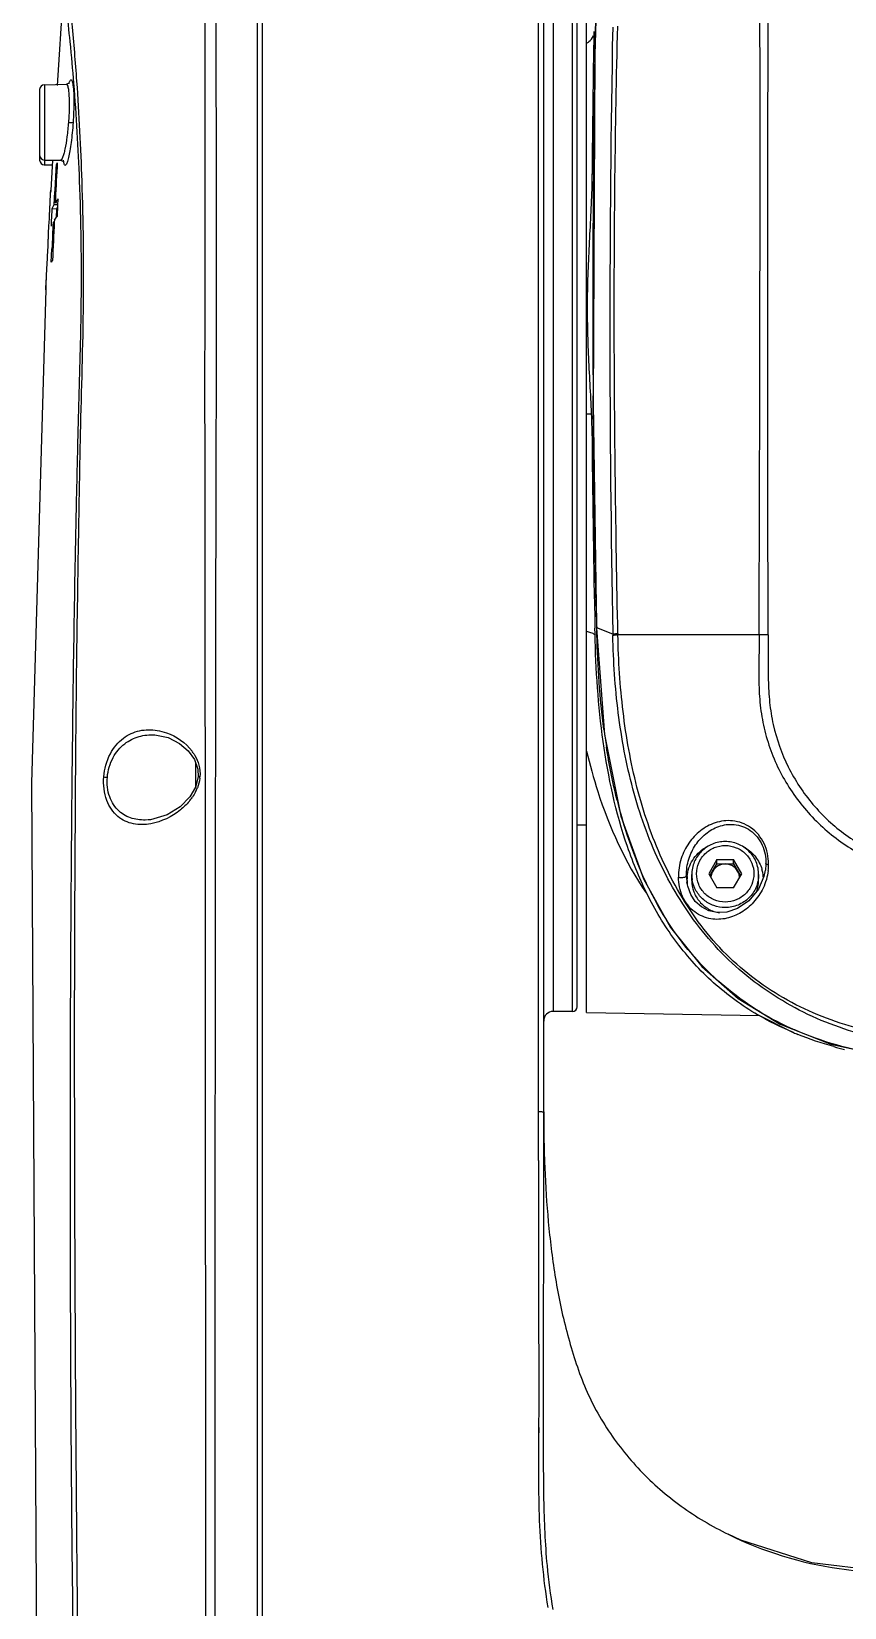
# Model space of a CAD drawing. Header units: millimetres. Extents: x 5828 to 6704, y 123 to 421.
# Drawn here: x 6358.33 to 6362.59, y 271.74 to 279.99 of the extents above; entities that cross this region are included whole.
import ezdxf

# ---------------------------------------------------------------- set-up
doc = ezdxf.new("R2010")
doc.units = ezdxf.units.MM
doc.layers.add('外形图', color=7, linetype='Continuous')

msp = doc.modelspace()

# ---------------------------------------------------------------- linework, layer by layer
at = {"layer": '外形图', "color": 7, "linetype": 'Continuous'}
for p, q in [((6361.3328, 281.717), (6361.2799, 279.8647)), ((6360.9861, 274.0828), (6360.986, 281.2091)), ((6361.0124, 274.3371), (6361.0124, 281.1841)), ((6359.5136, 281.0982), (6359.5134, 269.1808)), ((6359.5399, 281.1103), (6359.5399, 265.6832)), ((6361.0624, 281.1121), (6361.0624, 274.8621)), ((6361.1624, 274.8621), (6361.1624, 281.1121)), ((6361.1874, 274.8871), (6361.1874, 281.0871)), ((6361.2374, 274.856), (6361.2374, 281.1182)), ((6358.4989, 280.2046), (6358.4673, 279.7047)), ((6361.2798, 279.8388), (6361.2823, 279.9869)), ((6361.2798, 279.8388), (6361.2826, 279.9869)), ((6361.2799, 279.8647), (6361.2711, 278.0421)), ((6358.3749, 279.684), (6358.3749, 279.3151)), ((6358.3995, 279.709), (6358.5147, 279.711)), ((6358.3995, 279.709), (6358.3995, 279.2901)), ((6358.5147, 279.711), (6358.5148, 279.711)), ((6358.5257, 279.5121), (6358.55, 279.5104)), ((6360.9861, 278.8055), (6360.9861, 279.4546)), ((6358.3995, 279.3151), (6358.4846, 279.3137)), ((6358.3995, 279.2901), (6358.4411, 279.2894)), ((6358.4426, 279.3124), (6358.4328, 279.1572)), ((6358.4671, 279.2905), (6358.461, 279.2906)), ((6361.2653, 279.2425), (6361.2653, 279.2396)), ((6361.2724, 279.2395), (6361.2724, 279.2425)), ((6361.2726, 279.2395), (6361.2726, 279.2425)), ((6358.4305, 279.1068), (6358.4314, 279.1266)), ((6358.4314, 279.1266), (6358.4321, 279.1424)), ((6358.4321, 279.1424), (6358.4328, 279.1572)), ((6358.4328, 279.1574), (6358.4324, 279.1452)), ((6358.4327, 279.1547), (6358.4324, 279.1452)), ((6358.4501, 279.0805), (6358.4536, 279.1507)), ((6358.4575, 279.1126), (6358.4564, 279.0905)), ((6358.4716, 279.0902), (6358.4564, 279.0905)), ((6358.4242, 278.9842), (6358.4257, 279.0121)), ((6358.436, 278.9991), (6358.4345, 278.9691)), ((6358.464, 279.0588), (6358.439, 279.0592)), ((6358.4705, 279.0802), (6358.4501, 279.0805)), ((6358.4519, 279.0004), (6358.4514, 278.9906)), ((6358.464, 279.0588), (6358.4618, 279.0143)), ((6358.4356, 278.9927), (6358.4345, 278.9691)), ((6358.4521, 278.9906), (6358.4456, 278.9904)), ((6358.4357, 278.7804), (6358.439, 278.8506)), ((6358.415, 278.7825), (6358.4155, 278.7915)), ((6358.4069, 278.6372), (6358.4089, 278.6711)), ((6358.407, 278.6374), (6358.4069, 278.6368)), ((6358.4069, 278.6368), (6358.4069, 278.6372)), ((6358.408, 278.6545), (6358.407, 278.6374)), ((6361.2711, 278.0421), (6361.289, 276.8671)), ((6361.2734, 277.8345), (6361.2713, 278.0825)), ((6361.2722, 277.964), (6361.2713, 278.0825)), ((6361.2374, 277.9881), (6361.2614, 277.9883)), ((6361.2657, 277.8441), (6361.2658, 277.8344)), ((6361.2812, 276.8371), (6361.2806, 276.8669)), ((6361.2899, 276.8683), (6361.289, 276.8671)), ((6361.289, 276.8671), (6361.289, 276.8671)), ((6361.2915, 276.8325), (6361.2899, 276.8683)), ((6361.291, 276.8325), (6361.2899, 276.8683)), ((6361.3743, 276.8346), (6361.2899, 276.8683)), ((6361.4008, 276.8379), (6361.4009, 276.8315)), ((6362.14, 276.831), (6361.4009, 276.8315)), ((6358.9772, 276.3087), (6358.9776, 276.3087)), ((6359.153, 276.2249), (6359.1852, 276.179)), ((6359.1852, 276.179), (6359.2021, 276.1285)), ((6359.1899, 276.165), (6359.1899, 276.0342)), ((6359.2021, 276.1285), (6359.2038, 276.0891)), ((6359.2944, 276.1622), (6359.2942, 276.0121)), ((6359.1906, 276.0354), (6359.1603, 275.9837)), ((6359.2038, 276.0892), (6359.1906, 276.0354)), ((6359.2408, 276.0963), (6359.2408, 276.0891)), ((6361.2374, 275.8371), (6361.1874, 275.8371)), ((6361.9191, 275.6561), (6361.8758, 275.5823)), ((6361.8824, 275.571), (6361.9191, 275.6335)), ((6361.9191, 275.6335), (6361.9191, 275.6561)), ((6361.9191, 275.6561), (6362.0057, 275.6561)), ((6361.9191, 275.6335), (6362.0057, 275.6335)), ((6362.0057, 275.6335), (6362.0057, 275.6561)), ((6362.049, 275.5823), (6362.0057, 275.6561)), ((6362.0057, 275.6335), (6362.0424, 275.571)), ((6362.1752, 275.6328), (6362.1724, 275.601)), ((6362.1752, 275.6355), (6362.1752, 275.6328)), ((6361.7593, 275.5684), (6361.7592, 275.5721)), ((6361.7621, 275.5378), (6361.762, 275.5389)), ((6361.7874, 275.5475), (6361.7874, 275.5779)), ((6361.8758, 275.5823), (6361.9191, 275.5084)), ((6362.0057, 275.5084), (6362.049, 275.5823)), ((6362.1374, 275.5475), (6362.1374, 275.5779)), ((6362.1723, 275.6007), (6362.1652, 275.5682)), ((6362.1724, 275.601), (6362.1723, 275.6007)), ((6362.0057, 275.5084), (6361.9191, 275.5084)), ((6362.0307, 274.9298), (6362.2501, 274.7964)), ((6361.1624, 274.8621), (6361.0624, 274.8621)), ((6361.2374, 274.856), (6362.1413, 274.8402)), ((6362.3197, 274.751), (6362.1324, 274.8447)), ((6361.0124, 274.0828), (6361.0124, 274.3371)), ((6361.0124, 274.3369), (6361.0131, 274.236)), ((6361.0124, 274.0828), (6361.0124, 274.095)), ((6361.0163, 274.095), (6361.0167, 274.0829)), ((6361.0168, 274.0951), (6361.0171, 274.0829)), ((6360.9861, 272.7172), (6360.9857, 272.6583)), ((6360.9861, 272.7172), (6360.9865, 272.6583))]:
    msp.add_line(p, q, dxfattribs=at)
for points in [[(6358.529, 279.7149), (6358.5305, 279.7184), (6358.5291, 279.7169), (6358.5174, 279.7112), (6358.5148, 279.711)], [(6358.4846, 279.3137), (6358.4996, 279.3074), (6358.5025, 279.3035)], [(6358.4069, 278.6372), (6358.3324, 276.056), (6358.361, 271.2201), (6358.569, 267.0467)], [(6361.289, 276.8671), (6361.3299, 276.3098), (6361.4161, 275.8837), (6361.5343, 275.5554), (6361.6753, 275.3014), (6361.8401, 275.0971), (6362.0307, 274.9298)], [(6358.9776, 276.3087), (6359.0483, 276.294), (6359.1074, 276.264), (6359.153, 276.2249)], [(6359.1603, 275.9837), (6359.1102, 275.933), (6359.0415, 275.8905), (6358.9548, 275.8649), (6358.9403, 275.8635)], [(6362.1652, 275.5682), (6362.1359, 275.5012), (6362.0861, 275.4407), (6362.0262, 275.4), (6361.9708, 275.3817), (6361.9209, 275.3791), (6361.8764, 275.3887), (6361.8375, 275.409), (6361.806, 275.438), (6361.7826, 275.4735), (6361.7663, 275.5173), (6361.7621, 275.5378)], [(6359.5136, 275.3591), (6359.5137, 269.9966), (6359.5137, 269.5684)], [(6362.2501, 274.7964), (6362.5159, 274.6916), (6362.8453, 274.6198), (6363.2383, 274.5915)], [(6362.7624, 271.9358), (6362.415, 271.978), (6362.0449, 272.0961), (6361.9777, 272.1275)]]:
    msp.add_lwpolyline(points, dxfattribs=at)
for centre, radius, start, end in [((6439.0387, 278.5739), 77.7692, 177.697791, 178.958905), ((6445.1123, 278.443), 83.7535, 178.928021, 181.100354), ((6440.3153, 278.5621), 79.0529, 178.967139, 179.50683), ((6438.5509, 278.5876), 77.2812, 179.072348, 179.514495), ((6358.3999, 279.684), 0.025, 91, 180), ((6358.3999, 279.3401), 0.025, 180, 269), ((6358.3999, 279.3151), 0.025, 180, 269), ((6418.7863, 276.0551), 60.412, 176.929994, 177.062851), ((6419.0261, 276.0614), 60.6455, 176.938312, 177.116192), ((6358.666, 279.1694), 0.2381, 146.57002, 149.4092), ((6437.5411, 278.5872), 76.2715, 179.509982, 180.379167), ((6348.4564, 279.5663), 9.9848, 357.10671, 357.23725), ((6351.0134, 279.4215), 7.4241, 357.74897, 357.86757), ((6347.8954, 279.5954), 10.5465, 356.97211, 357.10278), ((6358.6186, 278.9788), 0.1967, 153.60727, 155.89786), ((6358.6347, 278.9707), 0.2148, 149.25279, 153.57334), ((6358.6434, 278.9783), 0.1966, 153.54442, 155.83754), ((6358.6523, 278.9739), 0.2065, 151.95956, 153.54939), ((6422.1452, 275.8867), 63.7752, 177.21051, 177.336338), ((6422.6863, 275.8811), 64.3101, 177.228608, 177.407175), ((6346.8177, 279.3764), 11.6125, 357.11283, 357.37776), ((6349.953, 279.2326), 8.474, 357.37932, 357.71422), ((6344.0182, 279.518), 14.4156, 356.82602, 357.07532), ((6358.642, 278.6568), 0.2405, 146.26275, 149.08272), ((6347.8009, 279.2709), 10.625, 356.67411, 356.86361), ((6344.3945, 279.4966), 14.0387, 356.6291, 356.8283), ((6440.3161, 278.5621), 79.0537, 180.527397, 181.228689), ((6380.1792, 277.404), 18.8969, 181.28009, 181.62463), ((6364.4387, 276.8916), 3.065, 181.06435, 181.18622), ((6362.2079, 274.3704), 2.4616, 90.47797, 91.58086), ((6365.0591, 276.8256), 3.7632, 187.46591, 188.85121), ((6358.9823, 276.0812), 0.2374, 34.27176, 36.81952), ((6358.9976, 279.5751), 3.4984, 265.29522, 265.59946), ((6358.9949, 276.1116), 0.2206, 332.84182, 338.61243), ((6359.0216, 276.1049), 0.1929, 353.08241, 355.07542), ((6358.9291, 276.1528), 0.2985, 319.88415, 320.44199), ((6358.9375, 276.146), 0.2876, 320.41771, 325.32618), ((6363.9137, 276.5916), 2.5934, 193.92833, 198.07132), ((6363.5944, 276.4879), 2.2576, 198.08427, 202.16883), ((6361.9619, 275.5462), 0.2012, 119.81024, 121.35031), ((6361.9629, 275.5462), 0.2012, 58.60348, 60.41197), ((6363.3129, 276.3723), 1.9533, 202.14429, 207.45107), ((6361.9144, 275.6324), 0.2749, 352.98539, 359.17622), ((6361.9383, 275.6333), 0.2511, 358.89868, 0.06561), ((6362.006, 275.5759), 0.2469, 181.74209, 188.62427), ((6361.9557, 275.5505), 0.1933, 174.88811, 179.95304), ((6361.9551, 275.5505), 0.1927, 179.9657, 183.44635), ((6361.957, 275.5506), 0.1946, 183.44518, 186.68939), ((6361.9577, 275.578), 0.1702, 180.02271, 190.17055), ((6361.96, 275.5597), 0.0726, 169.82427, 179.32838), ((6361.9648, 275.5597), 0.0726, 0.67162, 10.17573), ((6361.9662, 275.5477), 0.1712, 340.43319, 359.93094), ((6361.9686, 275.5507), 0.1938, 14.26532, 16.67789), ((6361.967, 275.5503), 0.1955, 2.55656, 14.25704), ((6363.1595, 276.295), 1.7815, 207.51769, 208.94156), ((6361.1624, 274.8871), 0.025, 270, 0), ((6361.0624, 274.8121), 0.05, 90, 180), ((6362.9499, 276.1927), 1.5571, 238.78407, 246.37653), ((6362.9869, 276.34), 1.723, 247.22392, 248.03511), ((6363.0955, 276.6743), 2.0747, 254.18581, 255.79917), ((6367.9719, 274.3247), 6.9594, 180.72999, 181.89107), ((6367.4088, 274.3071), 6.3961, 182.00843, 182.35551)]:
    msp.add_arc(centre, radius, start, end, dxfattribs=at)
for points, knots in [([(6359.241, 281.0707), (6359.2405, 281.0705), (6359.2416, 281.0673), (6359.2404, 281.063), (6359.2409, 281.0539), (6359.2405, 281.042), (6359.2405, 281.0265), (6359.2403, 280.9992), (6359.2402, 280.9566), (6359.24, 280.8958), (6359.2399, 280.822), (6359.2399, 280.7356), (6359.24, 280.6371), (6359.2399, 280.5268), (6359.2396, 280.3577), (6359.239, 280.1209), (6359.2386, 279.8093), (6359.2385, 279.4655), (6359.2387, 279.0956), (6359.239, 278.7062), (6359.2384, 278.3047), (6359.2382, 277.8977), (6359.2402, 277.4892), (6359.2394, 277.0804), (6359.2393, 276.6714), (6359.2401, 276.3986), (6359.2405, 276.2622)], [0, 0, 0, 0, 0.000363, 0.00144, 0.003231, 0.005732, 0.008943, 0.01286, 0.022797, 0.035484, 0.050856, 0.068842, 0.089358, 0.112317, 0.137627, 0.19486, 0.260086, 0.332003, 0.40935, 0.490901, 0.574946, 0.65986, 0.744798, 0.829818, 0.914891, 1, 1, 1, 1]), ([(6359.2931, 281.0882), (6359.2937, 281.0883), (6359.2928, 281.0859), (6359.2933, 281.0841), (6359.293, 281.079), (6359.2932, 281.0712), (6359.2932, 281.0587), (6359.2932, 281.0428), (6359.2933, 281.0234), (6359.2934, 281.0006), (6359.2935, 280.9633), (6359.2938, 280.9083), (6359.2942, 280.8324), (6359.2948, 280.7435), (6359.2954, 280.6421), (6359.2959, 280.5286), (6359.2965, 280.3545), (6359.2969, 280.1108), (6359.2973, 279.7903), (6359.2982, 279.4369), (6359.299, 279.0569), (6359.298, 278.5187), (6359.2982, 277.83), (6359.2949, 276.9969), (6359.2947, 276.4406), (6359.2944, 276.1622)], [0, 0, 0, 0, 0.000361, 0.000811, 0.001442, 0.003241, 0.005754, 0.008978, 0.01291, 0.017547, 0.022882, 0.035615, 0.051049, 0.069119, 0.08974, 0.11282, 0.138263, 0.19577, 0.26124, 0.333418, 0.41102, 0.492634, 0.661182, 0.83046, 1, 1, 1, 1]), ([(6362.14, 276.831), (6362.1405, 277.1435), (6362.143, 277.7682), (6362.145, 279.0168), (6362.1452, 279.953), (6362.1424, 280.5769)], [0, 0, 0, 0, 0.250238, 0.500337, 1, 1, 1, 1]), ([(6362.1874, 276.8319), (6362.1862, 277.1443), (6362.1853, 277.769), (6362.1849, 279.0176), (6362.1861, 279.9538), (6362.19, 280.5777)], [0, 0, 0, 0, 0.250205, 0.500283, 1, 1, 1, 1]), ([(6358.4988, 280.2044), (6358.4995, 280.212), (6358.5114, 280.1307), (6358.5161, 280.0893), (6358.5369, 279.9042), (6358.5467, 279.789), (6358.5524, 279.7164)], [0, 0, 0, 0, 0.04643, 0.233531, 0.555006, 1, 1, 1, 1]), ([(6358.5699, 279.7276), (6358.5628, 279.8277), (6358.5494, 279.9889), (6358.5333, 280.1499), (6358.5258, 280.2108)], [0, 0, 0, 0, 0.620671, 1, 1, 1, 1]), ([(6361.4008, 276.8379), (6361.3953, 277.1027), (6361.3866, 277.6324), (6361.3781, 278.6916), (6361.3866, 279.4859), (6361.4, 280.0151)], [0, 0, 0, 0, 0.250152, 0.500181, 1, 1, 1, 1]), ([(6361.2374, 279.9255), (6361.2415, 279.9281), (6361.2558, 279.9384), (6361.2679, 279.9526), (6361.2729, 279.9644)], [0, 0, 0, 0, 0.275179, 1, 1, 1, 1]), ([(6358.5148, 279.711), (6358.5167, 279.711), (6358.5212, 279.7053), (6358.5257, 279.6863), (6358.5299, 279.6456), (6358.53, 279.5845), (6358.5277, 279.5374), (6358.5257, 279.5121)], [0, 0, 0, 0, 0.029248, 0.088131, 0.302598, 0.622423, 1, 1, 1, 1]), ([(6358.53, 279.7208), (6358.5308, 279.7231), (6358.5324, 279.7271), (6358.535, 279.7317), (6358.538, 279.7346), (6358.5417, 279.7337), (6358.5439, 279.7298), (6358.5473, 279.7209), (6358.5486, 279.7126), (6358.5495, 279.7064)], [0, 0, 0, 0, 0.157554, 0.268358, 0.338613, 0.394306, 0.477148, 0.604174, 1, 1, 1, 1]), ([(6358.5524, 279.7164), (6358.566, 279.5465), (6358.5878, 279.1664), (6358.5952, 278.6719), (6358.5846, 278.2333), (6358.5744, 277.8902), (6358.5669, 277.5457), (6358.5571, 277.0858), (6358.5482, 276.5104), (6358.5408, 275.8192), (6358.5359, 275.1273), (6358.5332, 274.2035), (6358.535, 273.0476), (6358.5497, 271.1966), (6358.5798, 269.808), (6358.6131, 268.8825)], [0, 0, 0, 0, 0.047175, 0.105386, 0.136839, 0.16863, 0.200421, 0.232254, 0.295963, 0.359748, 0.423612, 0.487531, 0.615511, 0.74362, 1, 1, 1, 1]), ([(6358.5495, 279.7064), (6358.5534, 279.6792), (6358.5549, 279.6136), (6358.5526, 279.5482), (6358.55, 279.5104)], [0, 0, 0, 0, 0.419757, 1, 1, 1, 1]), ([(6358.6268, 268.882), (6358.6202, 269.1133), (6358.6072, 269.5759), (6358.5936, 270.2701), (6358.5819, 270.9643), (6358.5713, 271.8897), (6358.5617, 273.0456), (6358.558, 274.2009), (6358.5579, 275.1242), (6358.5616, 275.8156), (6358.5663, 276.5063), (6358.5746, 277.0812), (6358.5825, 277.5406), (6358.5906, 277.9984), (6358.6093, 278.553), (6358.6019, 279.1677), (6358.5823, 279.5535), (6358.5699, 279.7276)], [0, 0, 0, 0, 0.063999, 0.128009, 0.192018, 0.256019, 0.383947, 0.511726, 0.575537, 0.63929, 0.702955, 0.766561, 0.798307, 0.830026, 0.893193, 0.951735, 1, 1, 1, 1]), ([(6358.5257, 279.5121), (6358.5237, 279.4866), (6358.5189, 279.4395), (6358.51, 279.3844), (6358.5019, 279.3489), (6358.4961, 279.3305), (6358.4915, 279.3193), (6358.4867, 279.3136), (6358.4846, 279.3137)], [0, 0, 0, 0, 0.373906, 0.691581, 0.814793, 0.908197, 0.969311, 1, 1, 1, 1]), ([(6358.55, 279.5104), (6358.5488, 279.4926), (6358.5459, 279.4581), (6358.5403, 279.409), (6358.5339, 279.3657), (6358.5279, 279.3345), (6358.5228, 279.3143), (6358.5194, 279.3032), (6358.516, 279.2948), (6358.5132, 279.2896), (6358.5095, 279.2864), (6358.5055, 279.2887), (6358.5036, 279.2938), (6358.5024, 279.298), (6358.5019, 279.3006)], [0, 0, 0, 0, 0.217442, 0.422854, 0.604228, 0.752135, 0.810989, 0.858705, 0.894878, 0.919458, 0.934039, 0.946523, 0.967528, 1, 1, 1, 1]), ([(6358.5019, 279.3006), (6358.5016, 279.3016), (6358.5007, 279.3062), (6358.5001, 279.3108), (6358.4997, 279.3145)], [0, 0, 0, 0, 0.220002, 1, 1, 1, 1]), ([(6361.2653, 279.2396), (6361.2643, 279.1352), (6361.2526, 278.9267), (6361.2371, 278.614), (6361.2435, 278.3008), (6361.2569, 278.0925), (6361.2614, 277.9882)], [0, 0, 0, 0, 0.250002, 0.500002, 0.749984, 1, 1, 1, 1]), ([(6358.4202, 278.8946), (6358.4203, 278.8977), (6358.4207, 278.9078), (6358.4211, 278.9179), (6358.4213, 278.9249)], [0, 0, 0, 0, 0.302474, 1, 1, 1, 1]), ([(6358.4213, 278.9249), (6358.4214, 278.9276), (6358.4218, 278.9311), (6358.4213, 278.9344), (6358.4216, 278.9355), (6358.4214, 278.9356)], [0, 0, 0, 0, 0.75138, 0.936038, 1, 1, 1, 1]), ([(6358.4214, 278.9356), (6358.4216, 278.9391), (6358.4226, 278.9553), (6358.4235, 278.9715), (6358.4242, 278.9842)], [0, 0, 0, 0, 0.218848, 1, 1, 1, 1]), ([(6361.287, 276.9819), (6361.2838, 277.124), (6361.2792, 277.4082), (6361.2749, 277.6924), (6361.2734, 277.8345)], [0, 0, 0, 0, 0.499979, 1, 1, 1, 1]), ([(6361.2374, 276.8502), (6361.2404, 276.8495), (6361.2513, 276.8468), (6361.262, 276.8432), (6361.2694, 276.8397)], [0, 0, 0, 0, 0.272859, 1, 1, 1, 1]), ([(6361.2694, 276.8397), (6361.2707, 276.8391), (6361.2755, 276.8367), (6361.2801, 276.8339), (6361.2832, 276.8316)], [0, 0, 0, 0, 0.269955, 1, 1, 1, 1]), ([(6362.1322, 274.8443), (6362.0503, 274.8923), (6361.8955, 275.0049), (6361.7026, 275.2164), (6361.5538, 275.4598), (6361.4093, 275.8094), (6361.3105, 276.273), (6361.2852, 276.649), (6361.2812, 276.8371)], [0, 0, 0, 0, 0.125816, 0.251489, 0.376631, 0.501724, 0.750932, 1, 1, 1, 1]), ([(6361.3279, 276.3366), (6361.3171, 276.4188), (6361.3007, 276.5839), (6361.2936, 276.7496), (6361.291, 276.8325)], [0, 0, 0, 0, 0.499988, 1, 1, 1, 1]), ([(6361.4008, 276.8379), (6361.3979, 276.8376), (6361.3891, 276.8368), (6361.3802, 276.8359), (6361.3743, 276.8346)], [0, 0, 0, 0, 0.322669, 1, 1, 1, 1]), ([(6361.4009, 276.8315), (6361.398, 276.8313), (6361.3892, 276.8304), (6361.3803, 276.8294), (6361.3744, 276.8281)], [0, 0, 0, 0, 0.322531, 1, 1, 1, 1]), ([(6363.2586, 274.6683), (6363.1233, 274.6688), (6362.8523, 274.6892), (6362.5239, 274.7817), (6362.2813, 274.902), (6362.1121, 275.0143), (6361.9583, 275.1468), (6361.8243, 275.2991), (6361.71, 275.4665), (6361.6143, 275.645), (6361.5368, 275.8321), (6361.4767, 276.0256), (6361.4322, 276.2233), (6361.3906, 276.4903), (6361.3774, 276.693), (6361.3744, 276.8281)], [0, 0, 0, 0, 0.125223, 0.250322, 0.312899, 0.375388, 0.437824, 0.500249, 0.562683, 0.625076, 0.687463, 0.749891, 0.812385, 0.874902, 1, 1, 1, 1]), ([(6363.2569, 274.7023), (6363.123, 274.7018), (6362.8551, 274.7191), (6362.5287, 274.8033), (6362.2863, 274.9169), (6362.1174, 275.0257), (6361.9648, 275.1566), (6361.833, 275.3087), (6361.7222, 275.4766), (6361.6301, 275.6555), (6361.5558, 275.8423), (6361.479, 276.0991), (6361.4206, 276.4299), (6361.4037, 276.6976), (6361.4009, 276.8315)], [0, 0, 0, 0, 0.12507, 0.249835, 0.312238, 0.374607, 0.437015, 0.499484, 0.562034, 0.624582, 0.687132, 0.749702, 0.874829, 1, 1, 1, 1]), ([(6362.14, 276.831), (6362.1399, 276.7903), (6362.1388, 276.7087), (6362.1372, 276.5864), (6362.1436, 276.4641), (6362.1703, 276.3031), (6362.2413, 276.1102), (6362.3571, 275.9408), (6362.4707, 275.824), (6362.5664, 275.7476), (6362.6703, 275.6828), (6362.7806, 275.6294), (6362.8971, 275.591), (6363.0577, 275.5598), (6363.1808, 275.5582), (6363.2623, 275.5587)], [0, 0, 0, 0, 0.062577, 0.125158, 0.187726, 0.250254, 0.374971, 0.499661, 0.562117, 0.624558, 0.687081, 0.749618, 0.812177, 0.874844, 1, 1, 1, 1]), ([(6362.1874, 276.8319), (6362.1875, 276.7926), (6362.187, 276.714), (6362.1865, 276.5962), (6362.1927, 276.4784), (6362.2176, 276.3232), (6362.2837, 276.1367), (6362.393, 275.9718), (6362.5011, 275.858), (6362.5926, 275.7836), (6362.6924, 275.7208), (6362.7986, 275.6695), (6362.9102, 275.6311), (6363.0264, 275.6091), (6363.1441, 275.6012), (6363.2227, 275.6005), (6363.262, 275.6006)], [0, 0, 0, 0, 0.062593, 0.125192, 0.187773, 0.25032, 0.375087, 0.49979, 0.562242, 0.6247, 0.687176, 0.749678, 0.812203, 0.874764, 0.93737, 1, 1, 1, 1]), ([(6358.7106, 276.0886), (6358.7139, 276.1303), (6358.7346, 276.2074), (6358.8047, 276.295), (6358.8964, 276.3368), (6358.9601, 276.337), (6358.9904, 276.3319)], [0, 0, 0, 0, 0.300481, 0.555397, 0.779376, 1, 1, 1, 1]), ([(6358.7292, 276.0871), (6358.7322, 276.1228), (6358.7514, 276.1895), (6358.8136, 276.2651), (6358.8933, 276.3048), (6358.9497, 276.3101), (6358.9772, 276.3087)], [0, 0, 0, 0, 0.292298, 0.547263, 0.77608, 1, 1, 1, 1]), ([(6358.9904, 276.3319), (6359.0069, 276.3292), (6359.0761, 276.3111), (6359.1396, 276.2673), (6359.1723, 276.2235)], [0, 0, 0, 0, 0.234397, 1, 1, 1, 1]), ([(6359.1785, 276.2149), (6359.1817, 276.2101), (6359.1943, 276.1902), (6359.2036, 276.1681), (6359.2082, 276.1508)], [0, 0, 0, 0, 0.243209, 1, 1, 1, 1]), ([(6361.2374, 276.2237), (6361.2541, 276.1528), (6361.3252, 275.8937), (6361.4377, 275.644), (6361.5479, 275.4818)], [0, 0, 0, 0, 0.270609, 1, 1, 1, 1]), ([(6358.9566, 275.8439), (6358.9268, 275.8384), (6358.8651, 275.8364), (6358.7753, 275.8769), (6358.7153, 275.9696), (6358.7075, 276.0473), (6358.7106, 276.0886)], [0, 0, 0, 0, 0.223648, 0.443355, 0.695012, 1, 1, 1, 1]), ([(6358.9378, 275.8634), (6358.9116, 275.862), (6358.8582, 275.8665), (6358.7833, 275.9066), (6358.7328, 275.9863), (6358.7262, 276.0525), (6358.7292, 276.0871)], [0, 0, 0, 0, 0.224913, 0.449597, 0.70268, 1, 1, 1, 1]), ([(6359.2138, 276.0884), (6359.2124, 276.0885), (6359.21, 276.0886), (6359.2068, 276.0891), (6359.2051, 276.0887), (6359.2039, 276.0893), (6359.2038, 276.0891)], [0, 0, 0, 0, 0.416847, 0.735254, 0.932773, 1, 1, 1, 1]), ([(6359.1573, 275.9605), (6359.1435, 275.9441), (6359.087, 275.8898), (6359.0126, 275.8541), (6358.9566, 275.8439)], [0, 0, 0, 0, 0.272912, 1, 1, 1, 1]), ([(6359.2942, 276.0122), (6359.2937, 275.6145), (6359.2921, 274.0228), (6359.2907, 272.4311), (6359.2909, 271.2371)], [0, 0, 0, 0, 0.249843, 1, 1, 1, 1]), ([(6359.2409, 275.9121), (6359.2411, 275.5311), (6359.2413, 274.0061), (6359.243, 272.4811), (6359.2423, 271.3371)], [0, 0, 0, 0, 0.24985, 1, 1, 1, 1]), ([(6362.1894, 275.6336), (6362.1893, 275.67), (6362.1739, 275.7442), (6362.1033, 275.8303), (6362.0045, 275.8663), (6361.9092, 275.8543), (6361.8298, 275.8105), (6361.7684, 275.7445), (6361.7275, 275.6608), (6361.7166, 275.5972), (6361.7176, 275.5645)], [0, 0, 0, 0, 0.141078, 0.282325, 0.411965, 0.530175, 0.643171, 0.756195, 0.873532, 1, 1, 1, 1]), ([(6361.7592, 275.5721), (6361.7587, 275.6014), (6361.7675, 275.6585), (6361.8036, 275.7339), (6361.8574, 275.794), (6361.9274, 275.8347), (6362.0125, 275.8468), (6362.1013, 275.8143), (6362.1635, 275.7354), (6362.1757, 275.6683), (6362.1752, 275.6355)], [0, 0, 0, 0, 0.126591, 0.243964, 0.356792, 0.469304, 0.586795, 0.716155, 0.858199, 1, 1, 1, 1]), ([(6361.7632, 275.5677), (6361.7659, 275.5979), (6361.7859, 275.658), (6361.8312, 275.7022), (6361.8572, 275.718)], [0, 0, 0, 0, 0.498561, 1, 1, 1, 1]), ([(6361.9624, 275.7506), (6361.9397, 275.7506), (6361.8938, 275.7417), (6361.8357, 275.7034), (6361.7966, 275.646), (6361.7874, 275.6004), (6361.7874, 275.5779)], [0, 0, 0, 0, 0.251332, 0.501838, 0.75127, 1, 1, 1, 1]), ([(6361.9621, 275.4345), (6361.9426, 275.4345), (6361.9033, 275.4424), (6361.8535, 275.4752), (6361.8201, 275.5245), (6361.8085, 275.5826), (6361.8204, 275.6407), (6361.854, 275.6898), (6361.9039, 275.7225), (6361.9433, 275.73), (6361.9628, 275.73)], [0, 0, 0, 0, 0.12592, 0.25125, 0.375883, 0.499986, 0.624092, 0.748729, 0.874081, 1, 1, 1, 1]), ([(6361.9628, 275.73), (6361.9823, 275.73), (6362.0216, 275.7221), (6362.0714, 275.6893), (6362.1047, 275.64), (6362.1163, 275.5819), (6362.1044, 275.5238), (6362.0708, 275.4747), (6362.0209, 275.4421), (6361.9816, 275.4345), (6361.9621, 275.4345)], [0, 0, 0, 0, 0.12592, 0.25125, 0.375883, 0.499986, 0.624092, 0.748729, 0.874081, 1, 1, 1, 1]), ([(6362.1374, 275.5779), (6362.1374, 275.6004), (6362.1283, 275.646), (6362.0892, 275.7034), (6362.031, 275.7417), (6361.9852, 275.7506), (6361.9624, 275.7506)], [0, 0, 0, 0, 0.24873, 0.498162, 0.748669, 1, 1, 1, 1]), ([(6362.0678, 275.7179), (6362.0882, 275.7054), (6362.1249, 275.6728), (6362.1474, 275.6292), (6362.1542, 275.6063)], [0, 0, 0, 0, 0.501319, 1, 1, 1, 1]), ([(6361.9624, 275.6335), (6361.9495, 275.6335), (6361.9233, 275.6268), (6361.904, 275.6077), (6361.8975, 275.5966)], [0, 0, 0, 0, 0.501646, 1, 1, 1, 1]), ([(6362.0274, 275.5966), (6362.0209, 275.6077), (6362.0016, 275.6268), (6361.9753, 275.6335), (6361.9624, 275.6335)], [0, 0, 0, 0, 0.498354, 1, 1, 1, 1]), ([(6362.1893, 275.6285), (6362.1866, 275.6289), (6362.182, 275.63), (6362.1774, 275.6321), (6362.1761, 275.6336)], [0, 0, 0, 0, 0.575649, 1, 1, 1, 1]), ([(6362.1873, 275.5988), (6362.1834, 275.5673), (6362.1656, 275.5071), (6362.115, 275.4318), (6362.0489, 275.3768), (6361.9709, 275.3445), (6361.8835, 275.3406), (6361.7945, 275.3781), (6361.7316, 275.4607), (6361.718, 275.5303), (6361.7175, 275.5645)], [0, 0, 0, 0, 0.130572, 0.252211, 0.367169, 0.478902, 0.592641, 0.717677, 0.859496, 1, 1, 1, 1]), ([(6361.7175, 275.5645), (6361.725, 275.562), (6361.7369, 275.5616), (6361.7505, 275.5644), (6361.7564, 275.5673), (6361.7581, 275.5695)], [0, 0, 0, 0, 0.56086, 0.805159, 1, 1, 1, 1]), ([(6361.7874, 275.5475), (6361.7874, 275.5275), (6361.7947, 275.4869), (6361.8261, 275.4339), (6361.874, 275.3947), (6361.9132, 275.3809), (6361.9333, 275.3776)], [0, 0, 0, 0, 0.24837, 0.497604, 0.748126, 1, 1, 1, 1]), ([(6361.9624, 275.4056), (6361.9422, 275.4056), (6361.9014, 275.4126), (6361.8478, 275.4431), (6361.8079, 275.4898), (6361.7936, 275.5283), (6361.7901, 275.5479)], [0, 0, 0, 0, 0.251598, 0.502281, 0.751714, 1, 1, 1, 1]), ([(6362.1374, 275.5779), (6362.1374, 275.5555), (6362.1283, 275.51), (6362.0892, 275.4528), (6362.0311, 275.4145), (6361.9852, 275.4056), (6361.9624, 275.4056)], [0, 0, 0, 0, 0.248229, 0.497504, 0.748202, 1, 1, 1, 1]), ([(6362.1429, 274.861), (6362.0859, 274.8956), (6361.9767, 274.9725), (6361.8304, 275.1088), (6361.7032, 275.2625), (6361.6325, 275.3749), (6361.6005, 275.4329)], [0, 0, 0, 0, 0.250819, 0.501086, 0.750787, 1, 1, 1, 1]), ([(6363.2383, 274.5937), (6363.0827, 274.5962), (6362.7712, 274.6183), (6362.4682, 274.7036), (6362.3259, 274.7661)], [0, 0, 0, 0, 0.500402, 1, 1, 1, 1]), ([(6360.986, 274.3381), (6360.9894, 274.3381), (6360.9954, 274.338), (6361.0041, 274.3382), (6361.0083, 274.3371), (6361.0124, 274.3378), (6361.0124, 274.3371)], [0, 0, 0, 0, 0.376909, 0.702048, 0.920937, 1, 1, 1, 1]), ([(6360.9861, 274.0828), (6360.9861, 273.8552), (6360.9846, 273.4), (6360.9872, 272.9448), (6360.9861, 272.7172)], [0, 0, 0, 0, 0.499968, 1, 1, 1, 1]), ([(6361.0117, 272.6585), (6361.0113, 272.8958), (6361.0128, 273.3706), (6361.0124, 273.8454), (6361.0124, 274.0828)], [0, 0, 0, 0, 0.49998, 1, 1, 1, 1]), ([(6361.0182, 274.0442), (6361.022, 273.9502), (6361.034, 273.7623), (6361.0625, 273.5287), (6361.0953, 273.3432), (6361.1276, 273.2057), (6361.1656, 273.0695), (6361.2111, 272.9355), (6361.2688, 272.8059), (6361.3639, 272.6422), (6361.5115, 272.455), (6361.7279, 272.2674), (6361.8923, 272.1697), (6361.9778, 272.1275)], [0, 0, 0, 0, 0.124471, 0.248952, 0.311216, 0.373498, 0.435824, 0.498178, 0.560602, 0.623125, 0.748324, 0.873957, 1, 1, 1, 1]), ([(6360.9857, 272.6583), (6360.9848, 272.5057), (6360.9824, 272.2004), (6361.0091, 271.8954), (6361.0342, 271.7449)], [0, 0, 0, 0, 0.500042, 1, 1, 1, 1]), ([(6361.062, 271.7339), (6361.0489, 271.81), (6361.0238, 272.0017), (6361.0118, 272.3108), (6361.0119, 272.5425), (6361.0117, 272.6585)], [0, 0, 0, 0, 0.249892, 0.624743, 1, 1, 1, 1]), ([(6361.9778, 272.1275), (6362.1596, 272.0377), (6362.4245, 271.9564), (6362.6945, 271.9327), (6362.7624, 271.9306)], [0, 0, 0, 0, 0.748972, 1, 1, 1, 1])]:
    msp.add_open_spline(points, degree=3, knots=knots, dxfattribs=at)
for points in [[(6358.4295, 279.0851), (6358.4299, 279.0923), (6358.4302, 279.0995), (6358.4305, 279.1068)], [(6358.4721, 279.1118), (6358.4665, 279.105), (6358.4612, 279.0978), (6358.4564, 279.0905)], [(6358.4677, 279.0218), (6358.4691, 279.0518), (6358.4706, 279.0818), (6358.4721, 279.1118)], [(6358.4257, 279.0121), (6358.4262, 279.0208), (6358.4267, 279.0296), (6358.4271, 279.0383)], [(6358.439, 279.0592), (6358.438, 279.0392), (6358.437, 279.0191), (6358.436, 278.9991)], [(6358.4519, 279.0004), (6358.4568, 279.0078), (6358.4621, 279.0149), (6358.4677, 279.0218)], [(6361.2614, 277.9882), (6361.2635, 277.9402), (6361.2651, 277.8922), (6361.2657, 277.8441)], [(6359.2405, 276.2622), (6359.2406, 276.2069), (6359.2407, 276.1516), (6359.2408, 276.0963)], [(6361.3966, 275.9673), (6361.3737, 276.0594), (6361.3554, 276.1528), (6361.3408, 276.2465)], [(6359.2082, 276.1508), (6359.2135, 276.1306), (6359.2154, 276.1092), (6359.2138, 276.0884)], [(6359.2131, 276.0817), (6359.211, 276.0644), (6359.2066, 276.0473), (6359.2003, 276.0311)], [(6359.2408, 276.0891), (6359.2409, 276.0301), (6359.2409, 275.9711), (6359.2409, 275.9121)], [(6359.1912, 276.0109), (6359.1861, 276.001), (6359.1803, 275.9915), (6359.174, 275.9823)], [(6362.1761, 275.6336), (6362.1757, 275.6341), (6362.1753, 275.6348), (6362.1752, 275.6355)], [(6361.7581, 275.5695), (6361.7587, 275.5702), (6361.7591, 275.5712), (6361.7592, 275.5721)], [(6361.8975, 275.5966), (6361.8931, 275.5892), (6361.8901, 275.5809), (6361.8886, 275.5725)], [(6362.0363, 275.5725), (6362.0348, 275.5809), (6362.0317, 275.5892), (6362.0274, 275.5966)], [(6362.3198, 274.7513), (6362.2555, 274.7783), (6362.1925, 274.8091), (6362.1323, 274.8444)], [(6362.5301, 274.6781), (6362.4665, 274.6961), (6362.4037, 274.7173), (6362.3424, 274.742)]]:
    msp.add_open_spline(points, degree=3, dxfattribs=at)

doc.saveas('drawing.dxf')
